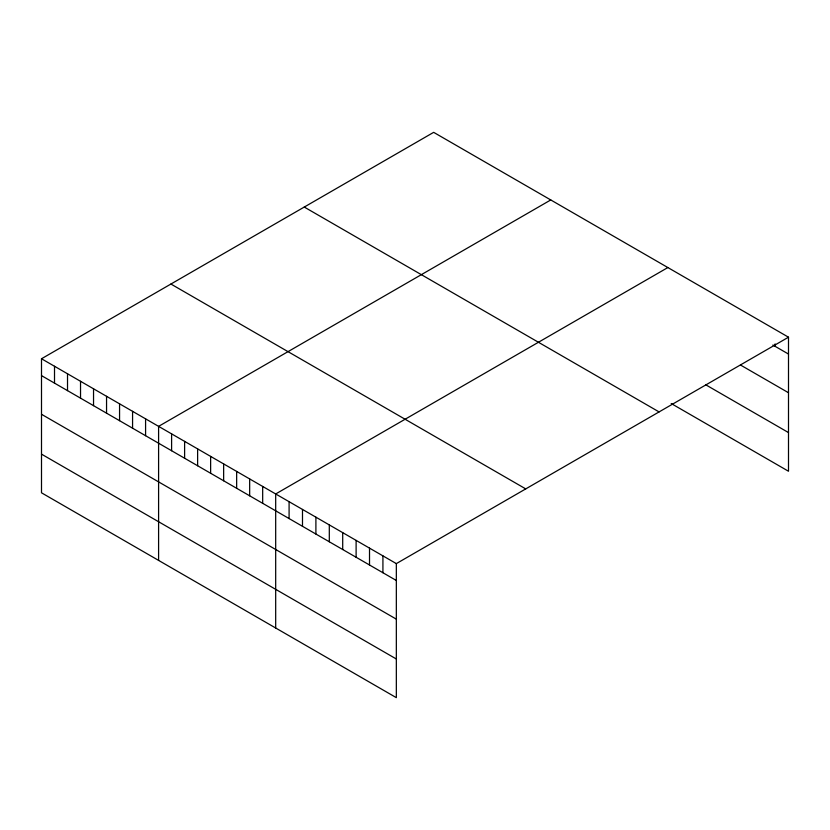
<?xml version="1.0" encoding="UTF-8"?>
<svg xmlns="http://www.w3.org/2000/svg" width="830" height="830" viewBox="0 0 830 830"><rect width="100%" height="100%" fill="white"/><g stroke="black" fill="none" stroke-linecap="round" stroke-linejoin="round"><path stroke-width="1.25" d="M788.5 337.198L396.335 563.612L396.335 697.657L41.5 492.802L41.5 358.757L433.665 132.344L788.5 337.198L788.5 471.243L671.211 403.525M550.767 199.947L158.592 426.361L158.592 560.406M667.86 267.55L275.685 493.964L275.685 628.009M772.865 345.031L788.5 354.057M740.464 365.003L788.5 392.735M705.842 384.85L788.5 432.575M304.257 207.054L659.082 411.919M170.918 284.036L525.743 488.901M41.5 358.757L396.335 563.612M41.5 375.617L396.335 580.481M41.5 414.284L396.335 619.149M41.5 454.135L396.335 658.989M775.096 343.911L775.096 346.318M382.921 555.872L382.921 572.741M369.516 548.132L369.516 565.002M356.112 540.403L356.112 557.262M342.707 532.663L342.707 549.522M329.303 524.923L329.303 541.783M315.898 517.183L315.898 534.043M302.494 509.444L302.494 526.303M289.089 501.704L289.089 518.563M262.674 486.453L262.674 503.312M249.664 478.941L249.664 495.801M236.654 471.43L236.654 488.289M223.644 463.918L223.644 480.778M210.633 456.407L210.633 473.266M197.623 448.895L197.623 465.755M184.613 441.384L184.613 458.243M171.603 433.872L171.603 450.732M145.582 418.849L145.582 435.709M132.572 411.338L132.572 428.197M119.562 403.826L119.562 420.686M106.551 396.315L106.551 413.174M93.541 388.803L93.541 405.663M80.531 381.292L80.531 398.151M67.52 373.78L67.52 390.639M54.51 366.269L54.51 383.128"/></g></svg>
